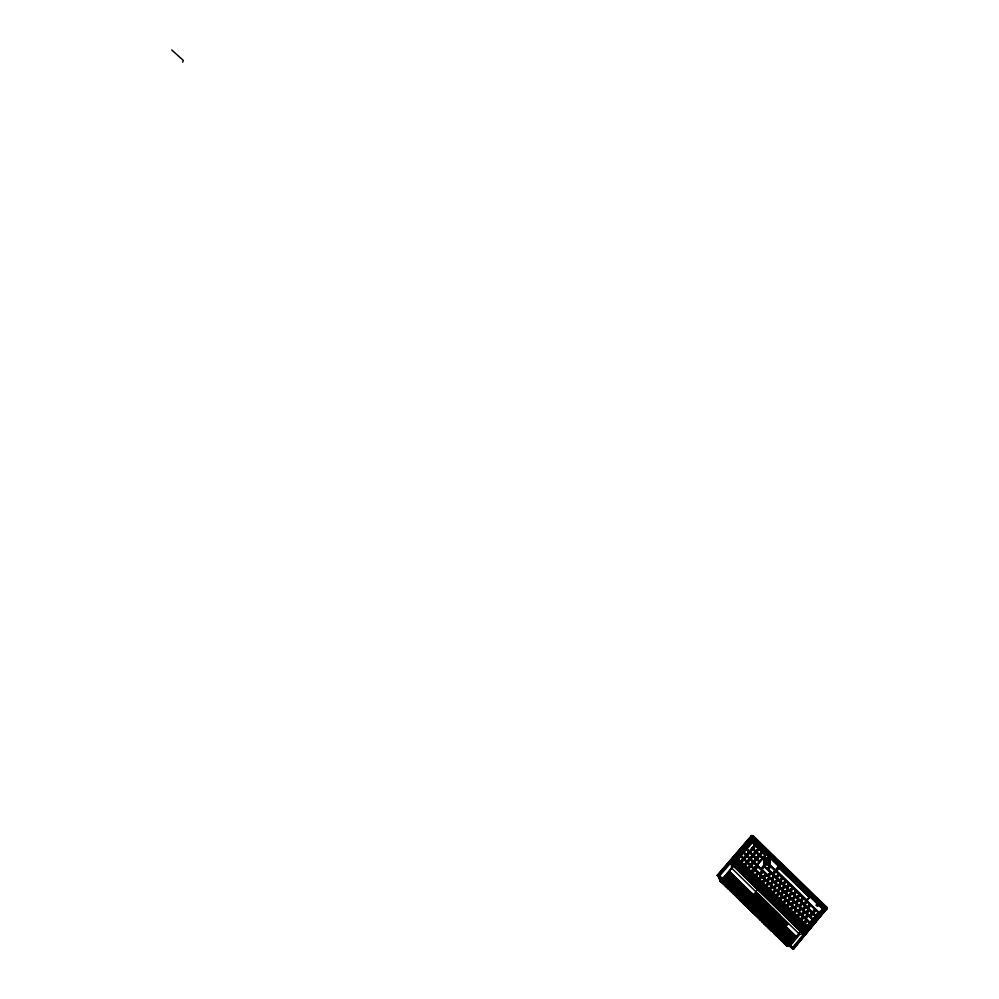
<?xml version="1.0" encoding="UTF-8"?>
<svg xmlns="http://www.w3.org/2000/svg" width="999" height="999" viewBox="0 0 999 999"><rect width="100%" height="100%" fill="white"/><g stroke="black" fill="none" stroke-linecap="round" stroke-linejoin="round"><path stroke-width="1.5" d="M786.051 924.475L786.45 922.901C782.554 926.423 789.023 924.624 786.5 922.901M722.002 881.68L722.639 881.143M827.184 908.278L793.531 949.038L792.494 948.788L791.982 948.326L824.749 908.628L752.147 838.223L748.938 843.119M819.467 913.673L823.351 908.978L824.749 908.628L823.551 909.04L803.134 933.69L799.712 934.402L731.568 868.056L731.33 863.798L752.06 839.697L751.985 838.198M782.766 921.128L783.378 921.215M777.459 915.446L777.297 915.096M778.184 916.12C778.608 916.745 778.358 916.682 779.32 916.72M784.415 922.427L783.753 921.615M751.785 835.626L826.835 908.828L826.997 907.392L752.971 835.601L718.681 875.786C713.473 873.75 726.922 878.895 721.553 879.432L717.257 875.261L751.423 835.589M781.118 919.779C781.443 921.577 786.525 921.915 783.965 922.689M792.419 934.402L791.732 933.865L792.045 934.977L785.813 942.744L783.815 942.556M791.308 933.316L790.634 932.791L790.933 933.903L784.702 941.67L781.98 941.358L782.392 940.583L782.941 941.133M760.314 898.064L758.828 897.539M790.933 933.903L790.746 931.58L783.591 940.583L780.881 940.271L781.28 939.51L781.842 940.047M781.443 940.858L781.73 940.196M790.409 943.93L782.642 936.363C794.367 920.079 787.387 937.199 780.469 938.373C780.981 937.324 780.731 937.674 779.907 938.848C781.355 941.483 779.52 935.364 777.397 935.464M758.428 896.84L758.066 896.203M779.67 936.538L778.671 938.061L779.232 938.698L781.693 937.661L788.523 929.42L790.184 931.043L784.552 937.974M778.795 936.812C777.759 938.386 777.085 936.325 778.571 935.451M785.763 927.921L785.089 927.397L785.763 927.921C785.664 928.945 777.422 939.547 777.422 935.738M777.597 916.295L778.571 917.194M783.004 925.224L783.179 926.348L782.879 925.236L783.978 925.124L785.763 926.722L778.92 934.952L778.358 934.415L785.289 926.185L778.034 935.164L776.023 935.089M779.17 930.881C790.659 914.922 778.808 936.612 774.924 934.015M781.892 924.15L782.067 925.261C784.877 924.837 780.506 922.052 782.442 923.488L782.292 925.236C782.304 925.961 773.925 936.3 774.1 932.504M772.889 931.58C773.888 934.852 780.519 924.712 781.343 923.613L780.669 923.076L781.343 923.613M771.49 931.143L770.928 930.569L773.014 930.331L780.219 921.34C781.093 920.554 776.348 931.967 771.49 931.056C775.049 929.32 778.246 925.686 780.781 921.877L781.33 922.414C780.881 924.362 772.215 934.415 772.726 930.881L772.165 930.294M779.545 920.816L773.101 928.67C775.286 929.694 769.08 931.093 770.679 929.42M770.391 930.069L770.241 928.733M769.68 928.196L769.28 928.995L769.13 927.659M768.581 927.122L768.181 927.921L767.619 927.334L768.031 926.585L774.712 933.041L776.698 932.791L783.541 924.574L776.373 933.541L774.25 933.84L774.375 932.442M746.216 855.032L749.038 851.735L746.216 855.032L742.919 851.835L745.754 848.538L749.038 851.735M775.124 916.508L768.393 924.687L766.645 924.899L767.195 925.486C762.961 928.383 774.1 921.577 775.798 917.032C775.636 915.821 771.128 924.762 768.606 925.973C765.921 925.611 766.645 927.497 767.756 926.036M774.3 912.537L773.551 911.363M774.7 917.144L774.025 916.62L774.7 917.144C775.686 918.693 764.834 928.446 766.645 924.949M764.859 924.687L764.297 924.112L767.282 923.613L774.225 915.409L766.945 924.362L764.984 924.312M749.662 858.391L752.484 855.082L749.662 858.391L746.378 855.194L749.2 851.885L752.484 855.082M773.438 916.607L773.676 914.872L766.733 923.064L763.748 923.576L764.173 922.814L764.997 923.338L764.31 924.15L765.321 922.539M762.1 921.952L764.185 921.652L770.679 913.91L771.465 912.711L769.605 911.125L770.279 911.65C769.792 913.548 761.138 923.576 761.688 920.116L760.913 919.592M753.121 861.75L755.943 858.441L753.121 861.75L749.824 858.541L752.647 855.244L755.943 858.441M769.567 912.836L770.117 913.373C770.117 914.06 761.725 924.375 761.962 920.666M769.18 911.762L768.506 911.238L769.18 911.762C769.043 912.711 760.788 923.276 760.863 919.592M749.175 851.573L754.919 844.842L749.175 851.573L745.891 848.388L747.115 848.663A6.356 2.235 40.3 0 0 749.287 850.773M756.58 865.097L759.39 861.787L756.58 865.097L753.283 861.9L756.093 858.591L759.39 861.787M768.793 912.337L768.618 910.039L762.025 917.881L762.299 918.755L759.477 918.943M757.816 916.345L757.679 917.656L758.553 917.594M752.622 854.919L755.431 851.623L752.622 854.919L749.325 851.722L752.147 848.438L755.431 851.623M783.341 921.215L782.704 920.953M757.354 916.645L756.73 916.233M755.556 851.485L758.366 848.188L755.556 851.485L752.272 848.288L755.082 845.004L758.366 848.188M756.255 915.571L755.706 915.034M756.068 858.278L758.89 854.969L756.068 858.278L752.784 855.082L755.594 851.785L758.89 854.969M755.494 915.496L757.504 915.209C757.929 912.212 766.27 908.591 764.198 905.731L756.98 914.634L755.069 914.634M756.63 911.001L762.624 904.107L762.387 905.831L755.881 913.561L753.958 913.561M759.003 854.832L761.812 851.535L759.003 854.832L755.719 851.635L758.528 848.338L761.812 851.535M753.833 913.923L753.308 913.223L755.082 911.175M759.527 861.625L762.337 858.316L759.527 861.625L756.231 858.428L759.04 855.132L762.337 858.316M762.424 904.132L762 903.583L754.769 912.487L752.734 912.811L752.21 912.149L753.983 910.101M754.982 909.39L760.776 902.522L761.438 903.046C764.585 904.295 747.789 916.133 752.659 910.189M762.462 858.178L765.259 854.882L762.462 858.178L759.165 854.982L761.975 851.685L765.259 854.882M753.87 908.316C766.32 891.37 757.754 910.901 750.524 910.613C750.711 909.952 751.36 909.577 751.76 910.439L751.086 911.238L758.516 902.072L759.078 902.609M767.619 875.636L770.429 872.302L767.619 875.636L760.901 869.118L764.01 865.434L760.826 868.893L757.404 865.509L751.335 872.626L796.94 917.02M749.013 907.754C744.717 911.263 759.927 900.948 757.579 899.287C764.372 901.772 747.14 912.462 750.112 908.828M771.078 878.995L773.888 875.673L771.078 878.995L767.781 875.786L770.591 872.464L773.888 875.673M747.702 905.356C746.228 906.193 746.89 908.241 747.914 906.68M749.462 904.008C762.287 886.637 752.259 907.766 746.253 906.043M754.27 896.066L747.04 904.944L745.017 905.294L745.441 904.557L747.939 904.744L754.819 896.602L754.27 896.066L748.351 902.934M757.916 895.716C757.904 895.229 759.764 899.025 757.092 896.665M774.55 882.367L777.347 879.033L774.05 875.823L771.24 879.157L774.55 882.367L777.347 879.033M752.622 895.641L751.96 895.116L752.622 895.641C751.797 896.677 745.104 906.617 744.243 903.633M784.215 871.865L778.633 866.445L775.574 870.316L770.379 865.284L767.444 868.743L763.76 865.446L767.157 868.83L770.379 865.321L767.307 868.993L772.314 873.85L775.124 870.529L770.117 865.683L770.903 866.782A21.229 1.861 45.2 0 1 774.787 870.554M742.844 897.552L748.651 890.721L751.523 893.381L751.348 895.092C750.636 895.828 743.83 905.594 743.144 902.559M778.009 885.726L780.818 882.392L777.509 879.182L774.712 882.517L778.009 885.726L780.818 882.392M750.848 892.856L743.718 901.71L741.945 901.622M723.463 879.02L721.74 879.108L723.463 879.02L729.407 871.977C736.987 876.048 709.889 892.332 730.694 873.014L730.069 872.489L722.752 881.318L720.741 881.305M743.943 898.625L749.949 891.757L750.424 892.307L743.518 900.436L740.808 900.611M741.72 902.122L741.795 899.45M775.773 877.209L778.583 873.888L775.274 870.691L772.477 874.013L775.773 877.209L778.583 873.888M720.928 879.869L717.195 875.249L717.607 875.823M748.376 892.444L749.325 892.419L748.763 891.882L742.07 900.099L740.072 900.474L741.108 898.925L740.072 900.511L740.621 901.048M781.48 889.098L784.277 885.763L780.981 882.554L778.171 885.888L781.48 889.098L784.277 885.763M737.999 896.977L737.874 898.363L738.91 896.79L738.348 897.589L740.209 897.214L747.19 889.085L739.859 897.939L737.874 898.363L738.736 898.276M779.245 880.581L782.042 877.247L778.745 874.05L775.936 877.372L779.245 880.581L782.042 877.247M778.958 916.77L778.308 915.746L776.997 915.858M784.952 892.469L787.749 889.135L784.44 885.913L781.643 889.26L784.952 892.469L787.749 889.135M744.455 893.293L743.905 892.756L747.002 889.11L746.565 888.548L739.31 897.402L738.723 896.89C754.907 874.737 739.834 900.199 736.65 895.978M739.272 897.439L737.324 897.776C735.838 896.053 739.322 896.053 736.7 895.978M735.551 894.917C735.788 898.438 744.979 888.111 744.917 886.95L732.267 874.637L732.816 875.161L726.872 881.992M782.704 883.94L785.501 880.606L782.205 877.409L779.407 880.731L782.704 883.94L785.501 880.606M788.423 895.853L791.22 892.507L787.911 889.285L785.114 892.631L788.423 895.853L791.22 892.507M737.2 889.972C737.599 888.648 744.48 881.518 741.982 885.963L742.532 886.5C742.519 887.087 734.09 897.352 734.452 893.843M742.707 884.802C742.781 885.976 733.603 896.24 733.353 892.769M786.176 887.312L788.973 883.978L785.664 880.768L782.866 884.103L786.176 887.312L788.973 883.978M724.1 882.342L723.488 883.141L730.669 890.084L731.368 889.272L730.182 890.771L730.731 891.395L732.454 890.346C730.119 893.231 733.166 891.008 732.929 893.543M791.895 899.225L794.692 895.878L791.383 892.656L788.586 896.003L791.895 899.225L794.692 895.878M730.731 891.358L732.692 890.946L739.023 883.328L738.86 882.229L739.41 882.766M789.647 890.683L792.432 887.337L789.135 884.127L786.338 887.462L789.647 890.683L792.432 887.337M729.769 889.972L729.095 889.697L730.132 888.223M795.379 902.596L798.164 899.25L794.854 896.028L792.057 899.375L795.379 902.596L798.164 899.25M736.55 880.107L736.825 881.193L737.836 879.969L731.131 887.749C733.278 889.048 726.573 889.922 729.22 888.461M793.119 894.055L795.903 890.708L792.594 887.499L789.809 890.833L793.119 894.055L795.903 890.708M726.885 887.599L728.795 887.224C731.917 889.797 734.64 876.96 737.212 879.445L730.294 887.549L727.434 888.136L726.922 887.487L728.795 885.439M798.85 905.981L801.648 902.621L798.326 899.4L795.541 902.759L798.85 905.981L801.648 902.621M726.223 885.813L725.798 886.575L726.273 885.801M732.08 876.323L733.915 876.235C737.037 877.584 720.067 889.11 725.324 883.391L725.249 886.038C730.169 886.6 731.805 875.574 735.014 877.309L734.827 878.995L735.451 877.859L736.113 878.371C736.176 879.52 726.997 889.784 726.773 886.35M796.59 897.427L799.375 894.08L796.066 890.858L793.281 894.205L796.59 897.427L799.375 894.08M725.249 886.038L725.674 885.276M729.332 879.332L729.882 879.869L729.332 879.332L724.15 884.977C722.639 883.278 726.073 883.228 723.726 883.054M800.062 900.798L802.846 897.452L799.537 894.23L796.752 897.577L800.062 900.798L802.846 897.452M802.334 909.365L805.119 905.993L801.81 902.771L799.013 906.13L802.334 909.365L805.119 905.993M732.267 874.637C722.24 887.062 723.114 880.606 722.502 883.366L723.051 883.903L724.425 882.292L728.82 886.575M722.14 882.404L721.59 881.88L723.401 881.455L730.506 873.051M803.546 904.17L806.33 900.823L803.009 897.601L800.224 900.948L803.546 904.17L806.33 900.823M805.818 912.736L808.603 909.377L805.281 906.155L802.497 909.515L805.818 912.736L808.603 909.377M809.302 916.12L812.087 912.761L808.765 909.527L805.981 912.899L809.302 916.12L812.087 912.761M807.017 907.554L809.802 904.195L806.48 900.973L803.708 904.332L807.017 907.554L809.802 904.195M812.786 919.517L815.559 916.133L812.237 912.911L809.465 916.283L812.786 919.517L815.559 916.133M743.256 858.503L746.078 855.194L743.256 858.503L739.959 855.306L741.258 855.594A6.643 2.098 40.8 0 0 743.431 857.704M812.212 912.599L814.997 909.227L809.964 904.345L807.18 907.704L812.212 912.599L814.997 909.227M746.703 861.862L749.525 858.553L746.703 861.862L743.406 858.653L746.241 855.344L749.525 858.553M815.696 915.971L818.468 912.611L815.159 909.39L812.374 912.749L815.696 915.971L818.468 912.611M750.162 865.221L752.984 861.9L750.162 865.221L746.865 862.012L749.687 858.703L752.984 861.9M753.621 868.581L756.443 865.259L753.621 868.581L750.324 865.371L753.146 862.062L756.443 865.259M759.452 874.05L762.262 870.728L759.452 874.05L754.445 869.18L755.768 869.492A21.216 6.693 40.5 0 0 759.652 873.276M762.961 877.459L765.771 874.137L762.961 877.459L759.652 874.25L762.474 870.928L765.771 874.137M766.433 880.831L769.242 877.497L766.433 880.831L764.223 878.695M769.892 884.202L772.702 880.868L769.892 884.202L766.583 880.993L769.405 877.659L772.702 880.868M793.581 949.025L789.934 944.704L788.548 944.754L792.956 949.05L789.06 945.703M773.363 887.574L776.173 884.24L773.363 887.574L770.054 884.352L772.864 881.018L776.173 884.24M752.259 836.525L750.973 836.076L752.484 836.475L826.46 908.203M776.835 890.946L779.632 887.599L776.835 890.946L773.526 887.724L776.335 884.39L779.632 887.599M780.306 894.317L783.104 890.971L780.306 894.317L776.997 891.108L779.794 887.761L783.104 890.971M783.778 897.701L786.575 894.342L783.778 897.701L780.469 894.48L783.266 891.133L786.575 894.342M787.249 901.073L790.059 897.726L786.737 894.505L783.94 897.851L787.249 901.073L790.059 897.726M790.733 904.457L793.531 901.098L790.209 897.876L787.412 901.235L790.733 904.457L793.531 901.098M786.937 924.425L786.438 923.7M722.939 881.63L722.352 881.18M794.217 907.841L797.002 904.482L793.693 901.248L790.896 904.607L794.217 907.841L797.002 904.482M797.689 911.225L800.486 907.854L797.165 904.632L794.367 907.991L797.689 911.225L800.486 907.854M798.963 912.449L801.173 914.609L803.97 911.238L800.649 908.016L797.851 911.375L799.237 911.737A6.768 2.085 40 0 0 801.423 913.873M804.657 917.994L807.454 914.622L804.133 911.388L801.335 914.759L804.657 917.994L807.454 914.622M777.834 915.584L777.422 916.008M809.864 923.051L812.649 919.679L807.604 914.772L804.819 918.156L809.864 923.051L812.649 919.679M740.783 897.239C734.577 903.158 747.926 894.692 747.489 891.333L749.4 891.22L749.15 892.944L742.582 900.661M182.605 62.213L183.329 60.44L171.728 49.95M776.048 914.485L775.773 914.322M721.54 881.955L724.25 881.642L731.168 873.563L731.53 875.786L724.949 883.466M740.671 861.138L740.296 861.987L743.131 858.678L739.834 855.481L737 858.79L738.498 859.028A6.706 2.098 40.8 0 0 740.671 861.138L742.919 858.516L742.357 857.966M773.388 911.513L773.338 912.287M794.08 936.013L794.63 936.562L794.08 936.013C795.079 941.907 782.866 944.205 785.863 945.179L788.036 944.917L794.492 937.112L794.704 935.351L793.943 934.827L788.186 941.77M744.13 864.51L743.756 865.346L746.59 862.037L743.293 858.828L740.459 862.149L741.957 862.387A6.706 2.098 40.8 0 0 744.13 864.51L746.378 861.875L745.816 861.338M747.602 867.869L747.215 868.718L750.037 865.396L746.74 862.187L743.918 865.509L745.416 865.758A6.718 2.098 40.7 0 0 747.602 867.869L749.837 865.246L749.275 864.697M751.061 871.24L750.674 872.077L753.496 868.755L750.199 865.546L747.377 868.868L748.888 869.118A6.718 2.098 40.7 0 0 751.061 871.24L753.296 868.606L750.199 865.546M762.125 921.815L762.662 922.527L764.735 922.202L772.015 913.248L771.228 914.447L770.679 913.91M779.158 917.494L779.282 916.72M780.993 919.192C782.067 917.619 778.995 920.067 781.892 919.23M756.855 871.865L757.417 872.414L754.782 875.886L757.604 872.552L754.307 869.342L756.305 871.328M774.587 912.986L776.061 914.859M758.653 878.421L758.253 879.245L761.063 875.923L757.766 872.714L754.944 876.036L756.468 876.298A6.743 2.098 40.6 0 0 758.653 878.421L760.888 875.786L760.326 875.236M762.125 881.792L761.713 882.616L764.535 879.282L761.226 876.073L758.403 879.407L759.939 879.669A6.743 2.098 40.5 0 0 762.125 881.792L764.347 879.157L761.226 876.073M765.596 885.176L765.184 885.988L767.994 882.654L764.697 879.445L761.875 882.779L763.411 883.054A6.756 2.098 40.5 0 0 765.596 885.176L767.994 882.654M737.462 897.464L738.698 896.215M769.068 888.548L768.656 889.372L771.465 886.026L768.156 882.804L765.346 886.15L766.882 886.425A6.756 2.098 40.5 0 0 769.068 888.548L771.465 886.026M772.539 891.932L772.127 892.744L774.937 889.397L771.628 886.175L768.818 889.522L770.354 889.809A6.768 2.098 40.4 0 0 772.539 891.932L774.937 889.397M776.023 895.316L775.599 896.128L778.408 892.769L775.099 889.547L772.289 892.894L773.838 893.193A6.781 2.098 40.4 0 0 776.023 895.316L778.408 892.769M779.507 898.7L779.07 899.5L781.88 896.14L778.571 892.931L775.761 896.278L777.309 896.578A6.781 2.098 40.3 0 0 779.507 898.7L781.88 896.14M786.475 905.469L786.026 906.268L788.835 902.909L785.514 899.674L782.716 903.034L784.277 903.346A6.793 2.085 40.2 0 0 786.475 905.469L788.835 902.909M808.478 898.501L806.58 900.786L809.752 897.302L778.458 866.907L775.411 870.529L776.648 870.678A7.93 3.821 -41.2 0 0 779.158 868.306L778.209 867.207L809.24 897.302L806.455 900.661L808.316 898.426M789.959 908.865L789.51 909.652L792.307 906.28L788.998 903.059L786.188 906.418L787.761 906.73A6.806 2.085 40.2 0 0 789.959 908.865L792.307 906.28M793.843 916.732L790.946 920.104L803.258 931.63L804.47 929.944L792.594 918.393L794.03 916.907L790.771 919.929L733.141 863.848M783.653 921.453L782.929 920.329L782.592 921.303M775.386 913.698L776.198 913.635M791.383 920.067L792.594 918.393M796.94 915.646L796.478 916.42L799.275 913.049L795.953 909.827L793.156 913.198L794.742 913.511A6.818 2.085 40.1 0 0 796.94 915.646L799.275 913.049L795.953 909.827M784.215 911.4L784.927 910.551M800.424 919.043L799.962 919.817L802.759 916.433L799.437 913.211L796.64 916.582L798.226 916.907A6.831 2.085 40.1 0 0 800.424 919.043L802.759 916.433M776.36 903.77L777.085 902.921M785.139 943.63C786.762 946.602 795.828 933.528 793.518 934.277L792.594 935.526L793.531 935.476M768.431 896.053L768.88 895.316L767.319 897.114L770.391 893.93M803.92 922.439L803.446 923.213L806.243 919.829L802.921 916.595L800.124 919.967L801.722 920.304A6.831 2.085 40 0 0 803.92 922.439L806.243 919.829M761.051 887.711L759.502 889.497M752.946 912.349L754.108 911.225M796.378 936.975L789.148 946.003L786.975 946.203L786.425 945.666L788.548 945.491L795.816 936.438L795.054 935.913L789.297 942.844M786.85 945.603L786.975 946.253M789.272 932.279L790.197 932.242L789.272 932.279L783.353 939.285L781.58 939.447M782.679 938.086L780.893 940.271L782.991 940.071L790.271 931.043L789.522 931.705C794.48 930.394 772.539 952.134 791.295 932.117L785.414 939.06M791.932 932.654C783.228 941.458 782.704 945.941 792.407 933.203L790.609 933.328L784.103 941.145L781.992 941.345L783.79 939.16M791.857 933.853L792.045 934.977M783.653 943.019C786.525 942.644 800.124 923.014 786.525 940.146M787.424 929.545L787.612 930.668L787.299 929.545L787.986 930.081M778.795 936.75L778.671 938.161L780.806 937.874L788.061 928.883L781.131 937.112L779.133 937.349L779.819 936.525M779.232 938.648L781.33 938.448L788.611 929.42M779.894 937.836L780.456 938.423C780.519 941.995 788.373 931.455 788.96 929.969M789.098 931.155L788.161 931.205M780.331 939.734L782.442 939.522L789.722 930.494L783.753 937.437M785.214 927.384L785.389 928.508M777.022 936.538L776.448 935.963L778.558 935.738L785.838 926.722L779.869 933.653M778.121 937.574L780.256 937.337L786.5 929.582L786.201 928.471L786.875 928.995M787.849 928.895L786.176 929.008L779.67 936.825L780.256 937.337M822.926 908.566L823.738 907.654L802.709 933.266L803.383 934.152L731.905 864.21M775.911 935.464L775.349 934.877L777.447 934.652L784.739 925.648L783.978 925.124M784.665 926.847L783.728 926.885M733.528 863.773L736.201 860.676L805.893 928.458L804.757 929.832L792.881 918.281M780.781 923.064L780.968 924.187M737.462 897.452L738.361 896.253M777.085 920.416L778.021 920.379L777.085 920.416L770.828 928.133L768.731 928.408L770.529 926.235M769.28 928.945L771.378 928.683L778.646 919.717L779.195 920.254L771.94 929.22L769.829 929.482L771.628 927.309L770.504 928.67C773.988 928.708 779.407 921.565 778.446 919.729L772.677 926.635M779.133 921.453L778.196 921.49M772.452 929.794L779.757 920.791M779.682 921.99L779.857 923.113M775.436 918.793L775.261 917.681L775.436 918.793L769.168 926.523L767.07 926.797M768.081 926.585L770.054 926.31L776.91 918.106L775.099 918.218M776.91 919.292L775.986 919.342C779.52 913.773 767.881 924.899 770.054 926.31M768.181 927.871L770.266 927.596L777.547 918.643C777.422 920.891 773.089 927.659 769.193 927.659M772.327 915.521L773.114 914.335L771.815 914.46L765.246 922.764L765.846 923.276L772.327 915.521L771.927 913.261L773.463 914.884M772.664 916.108L773.601 916.071L772.664 916.108L766.358 923.85L766.945 924.362M775.324 916.483L774.55 917.681L773.988 917.144M767.856 915.846C765.659 915.633 771.166 914.11 770.704 912.199M770.454 913.948L771.39 913.91L770.454 913.948L764.51 920.916L762.225 920.603M772.489 914.984L771.565 915.022M768.069 910.688L767.694 911.263L767.519 910.151M767.145 910.726L760.863 918.418C761.8 919.005 771.453 911.163 767.394 908.965L761.613 915.846M769.73 912.299L769.904 913.411M765.309 907.991L765.484 909.102L765.184 908.004L765.858 908.528M756.593 916.57L758.616 916.283C781.318 889.397 744.193 932.529 765.309 906.805L767.045 908.416L759.752 917.332L760.301 917.881L767.394 908.965L767.906 911.213M760.501 914.772L766.408 907.879L765.696 909.065L765.147 908.528M766.97 909.602L766.033 909.639M763.273 906.955L763.099 905.843L763.273 906.955L761.001 909.415M754.932 915.009L754.382 914.422L756.393 914.135L763.736 905.181L757.741 912.075M761.775 909.927C761.787 911.475 762.424 907.791 764.21 906.917L764.759 907.454L764.085 906.93C766.757 901.011 750.624 922.726 761.3 910.489L761.85 911.026L761.076 910.514L764.747 906.268L758.84 913.161L757.379 913.323M756.043 916.033C761.076 916.957 762.811 905.781 765.858 907.342M759.415 903.196L759.964 903.733L759.789 902.621C748.014 916.483 754.407 912.349 760.976 902.497C764.173 904.345 756.018 912.574 752.185 912.274M754.769 912.487L754.183 911.975L761.438 903.046M761.45 904.232L760.514 904.27M753.283 913.348L755.294 913.049L762 904.769L762.549 905.306L762 904.769M763.099 904.657C754.745 913.336 753.608 917.869 763.648 905.194L761.613 905.344M758.141 901.011L757.467 900.486L758.141 901.011C758.116 903.658 753.621 903.446 755.706 904.008M749.425 909.627L748.875 909.053L751.46 909.252L758.765 900.349L749.974 910.164L750.536 910.701M759.665 901.448L758.853 902.659L758.303 902.122L759.115 900.911L756.043 904.545M755.931 898.863L754.994 898.888L755.806 897.689M754.994 898.888L748.688 906.555C769.53 883.566 743.805 914.285 747.839 905.344M756.48 898.213L756.867 900.461C739.859 918.331 758.291 900.249 756.368 899.412M754.37 902.959L757.667 899.275L757.417 900.998L750.873 908.74M753.733 896.715L752.796 896.74L753.808 895.516L753.246 894.979L752.447 896.165L751.897 895.628L752.697 894.442L751.947 893.93L748.863 897.589M753.895 897.814L754.832 897.789L753.895 897.814L747.589 905.481L745.579 905.831L746.128 906.405M753.608 895.541L746.827 903.67L744.467 904.757L746.453 904.432L754.357 896.053L754.657 898.313L748.139 906.018L747.589 905.481M754.657 898.313L755.456 897.127L754.819 896.602M750.973 894.03L751.136 895.129M752.072 895.104L752.235 896.203M749.15 892.944L749.75 891.782M742.981 899.375L741.171 901.535L743.131 901.198L750.424 892.307M750.424 893.493L749.487 893.518M746.565 889.734L746.728 890.846L746.453 889.759L747.115 890.271M748.214 891.345L747.277 891.383L748.288 890.146L747.664 889.622L746.94 890.796L746.39 890.259M743.818 887.05L743.431 887.624L743.268 886.525M737.062 895.279C745.254 881.68 749.65 886.3 738.211 896.328L737.624 895.816L744.18 888.111L744.742 888.648M741.72 890.584L742.469 891.108L744.917 888.123L744.243 887.611L744.917 888.123M745.341 887.499L745.629 889.772M754.695 913.823L755.069 913.66M741.058 884.377L741.221 885.476L740.946 884.39L741.608 884.914M732.317 891.695L732.866 892.232L733.428 891.433L732.379 893.006C743.618 886.95 745.341 875.698 733.204 891.52L731.28 891.932L733.179 889.722L734.577 889.497C735.589 889.385 742.756 879.207 739.235 883.278L738.686 882.741M742.045 884.29L741.433 885.426L740.883 884.889M734.028 894.605C734.59 893.418 741.021 888.723 742.17 885.451L742.719 885.988L742.17 885.451M735.276 894.292L736.9 893.993L743.818 885.876L741.77 886.013M736.413 885.214C736.263 886.775 737.786 882.517 739.485 881.58L738.748 881.068L731.593 889.872C730.244 889.023 736.725 879.969 738.311 881.692L737.374 881.73M739.959 883.303L740.122 884.402M733.241 891.495L740.396 882.679M737.287 879.432L736.475 880.606L737.025 881.143L730.494 888.798L727.984 888.673L728.533 889.26M737.761 879.982L738.136 882.204M734.465 877.946L734.627 879.045L734.465 877.946L735.014 878.483M728.833 887.187L736.113 878.371M736.113 879.557L735.177 879.582M726.048 884.54L732.429 876.91L732.155 875.823L732.816 876.348M720.853 881.767L720.304 881.18L722.227 880.743L729.332 871.99M730.619 874.2L729.682 874.225M724.987 883.428L724.4 882.929L731.168 874.737L731.718 875.274L731.168 874.737M773.513 911.95L773.176 911.8M783.503 941.67L783.091 942.432L783.553 941.67M784.602 942.744L784.215 943.556L784.889 942.744M777.459 934.377L776.46 935.901L778.92 934.952M752.322 840.084L753.883 838.099M753.134 839.185L731.693 864.272L732.279 863.798L803.146 932.754L802.697 933.278L822.764 908.84M775.261 932.229L774.25 933.74L774.812 934.377M776.36 933.303L775.349 934.827L777.809 933.878L784.527 925.661M786.475 944.804L786.65 946.253M760.913 918.243L759.889 919.804L760.451 920.379M779.932 918.044L779.07 917.919L780.094 918.743M745.266 901.51L746.703 901.323C760.152 885.077 748.538 901.036 743.368 903.72L752.072 893.918M783.666 921.765L784.515 922.889M762.012 919.317L761.026 920.741L761.55 921.453M764.223 921.465L763.211 923.076L764.36 921.453M751.011 908.578L749.974 910.164L753.733 909.802M748.8 906.43L747.776 907.929L748.938 906.418M749.899 907.504L748.863 909.053L750.049 907.492M745.504 903.208L744.48 904.707L745.029 905.331M746.603 904.282L745.579 905.781L746.74 904.27M735.614 893.568C730.981 899.337 747.289 887.599 744.367 886.413M720.566 881.805L719.992 881.268L721.69 879.62L719.967 881.255M725.199 883.416C725.187 886.525 732.329 876.822 733.366 875.698M721.728 880.044L721.003 880.956L720.466 880.419M792.956 933.74C783.079 944.754 785.539 945.066 793.393 934.29M794.068 934.827C779.67 949.862 792.719 942.069 793.943 934.827M787.087 944.842L786.538 944.305L788.348 944.155L795.179 935.901M787.112 944.842C789.647 945.179 798.713 936.513 794.492 935.364M786.313 927.272C776.872 937.474 778.258 939.247 786.862 927.809C790.659 926.498 775.324 942.644 778.721 935.451M789.635 930.506L782.791 938.735L783.353 939.285M773.101 928.67L773.376 929.545M775.436 929.332C787.687 913.698 778.546 928.283 773.925 930.094M781.88 922.951C760.164 949.35 793.656 910.339 779.257 927.172L780.032 927.709L779.257 927.172M783.416 924.587L782.991 924.038L776.148 932.254L776.698 932.791M784.103 925.111L777.247 933.328L777.809 933.878M809.627 923.151L806.942 926.597L807.417 925.836A6.843 2.085 40 0 1 805.219 923.7L803.608 923.363L806.405 919.979L809.727 923.213L809.053 922.601M797.751 917.656L807.279 926.735L819.005 912.499L806.643 900.736L808.553 898.438M765.883 924.425L767.831 924.15L767.557 923.276M766.52 926.248L768.318 924.075L770.142 923.925M776.76 919.842L776.211 919.292L769.68 927.084L767.619 927.334L769.417 925.161L771.24 924.999M780.556 935.926L782.092 935.813L771.565 925.561C784.964 910.713 772.439 922.114 771.153 927.384M778.646 919.717L771.715 927.934L772.264 928.471M801.722 920.304L803.933 917.631L802.921 916.595M805.219 923.7L807.429 921.016L806.405 919.979M799.712 934.402L790.733 945.241L789.934 944.704M825.649 908.628L826.847 908.815L826.36 908.079L793.069 948.301L791.982 948.326L791.907 947.015L790.234 945.641L789.685 946.315M793.805 947.127L796.74 943.58M799.675 940.034L801.635 937.661M804.57 934.115L806.518 931.755M808.478 929.395L811.413 925.848M813.373 923.476L816.308 919.929M818.256 917.569L825.112 909.29M793.443 948.713L826.623 908.366M793.568 948.913L826.91 908.166M759.49 917.906L761.188 917.669L768.144 909.49M759.352 919.305L758.79 918.73L762.025 917.881M761.051 918.231L759.902 919.842L762.849 919.292L769.717 911.113M761.688 920.054C768.019 918.705 776.435 902.384 764.372 918.543L762.886 918.693L764.61 918.531M763.323 921.677L765.621 921.99L772.564 913.798M763.76 923.613C765.134 922.776 771.752 918.156 773.039 914.335L767.132 921.24M795.666 909.59L792.994 913.036L793.443 912.249A6.806 2.085 40.1 0 1 791.245 910.126L789.672 909.802L792.469 906.443L795.791 909.664L795.092 909.028M794.742 913.511L796.952 910.838M798.226 916.907L800.449 914.235L799.437 913.211M801.173 914.609L803.97 911.238M816.345 905.082L818.006 905.793L817.332 906.318L816.083 905.106M784.764 944.092L784.203 943.456L786.325 943.318L792.831 935.489L793.381 936.026M729.532 871.603L796.628 936.975L790.496 944.367L800.511 931.243M806.393 926.922L811.3 921.003M813.273 918.63L815.234 916.258A6.681 0.687 45.6 0 0 813.049 914.085L812.237 912.911M803.783 930.556L819.53 911.488M802.821 931.655L805.993 928.183L736.126 860.214L733.915 862.574M819.005 912.462L806.955 926.71L819.005 912.462L770.079 865.371M807.966 926.435L810.102 923.85M811.7 921.927L818.743 913.423M815.584 918.368L817.519 916.021M793.218 948.451L826.161 908.528M825.698 908.653L827.047 908.366M794.842 946.69L797.789 943.143L794.929 946.69M825.936 908.578L799.749 940.771L826.86 908.79L825.948 908.803M753.97 912.587C751.398 911.625 757.404 913.473 755.394 911.413M758.391 916.832L760.089 916.595L766.957 908.416M758.378 916.882C758.716 920.229 766.795 910.813 767.519 908.953M787.761 906.73L789.984 904.07L788.998 903.059M791.245 910.126L793.468 907.454L792.469 906.443M786.862 927.809L780.981 934.739L779.457 934.839M787.562 944.08L786.588 945.254L787.786 944.067M804.545 934.34L806.593 931.992M808.428 929.657L811.463 926.135M813.361 923.75L821.19 914.422M747.227 907.442L750.149 906.905L749.874 906.031M748.326 908.516C754.882 908.665 764.909 889.872 752.222 906.692L750.773 906.88M751.635 911.775L751.086 911.2L754.008 910.663L760.888 902.509M785.214 899.425L782.554 902.884L782.991 902.085A6.793 2.098 40.3 0 1 780.793 899.962L779.232 899.662L782.042 896.303L785.351 899.525L784.64 898.875M784.277 903.346L786.5 900.686L785.514 899.674M774.337 928.258L780.219 921.34M781.468 919.417L781.73 919.105M782.042 920.778L782.716 920.017L781.643 920.029M781.742 924.687C781.106 925.936 773.501 935.514 773.825 931.955L773.263 931.368M777.097 930.956L782.991 924.038M777.896 931.48L780.107 928.82L780.669 929.357L780.107 928.82M782.629 925.811L780.344 928.271L780.906 928.808M776.585 934.652L777.609 934.377M806.892 900.711L810.177 896.765M788.049 923.95L786.263 926.011L754.869 895.429L756.668 893.393L788.049 923.95L756.668 893.393M780.893 940.309L781.568 939.497M781.992 941.395L782.991 939.772M750.973 892.844C729.769 918.431 765.346 877.384 745.604 900.236M753.171 894.992L746.278 903.133L746.827 903.67M746.253 905.069L745.704 904.482L748.214 904.407M746.802 905.556L748.488 905.281L755.381 897.139M777.309 896.578L779.545 893.918L778.571 892.931M780.793 899.962L783.016 897.302L782.042 896.303M771.39 913.91L770.716 913.386L771.378 912.724L765.484 919.629L763.998 919.767M766.033 920.166L771.815 913.273M775.074 913.148L774.937 913.86M768.793 922.864L774.7 915.958L774.138 915.409M765.971 925.761L765.409 925.124L767.469 924.924L774.7 915.958M777.509 914.922L776.91 914.422L776.335 915.746M784.115 911.313L783.004 912.374M784.652 910.663L785.988 909.09M779.732 917.681L779.894 918.044M769.829 929.532L770.291 928.733M780.356 918.343L779.769 918.593M774.712 933.041L775.399 932.217M775.823 934.115L775.261 933.578L775.823 934.115L776.51 933.291M746.64 888.548L739.66 896.677L736.775 897.239L738.586 895.092L740.084 894.867L745.903 888.036M735.614 894.904L736.363 895.416C736.638 898.638 744.717 889.272 745.466 887.487M737.874 898.313L739.685 896.165L741.196 895.941L729.632 884.677L735.451 877.859L728.246 886.687M738.423 898.85L741.32 898.288L748.214 890.159M740.072 900.461L741.882 898.301L740.771 899.649M739.522 899.924L742.419 899.362L749.312 891.233M749.862 891.77L742.969 899.899L743.518 900.436M770.354 889.809L772.589 887.162L771.628 886.175M773.838 893.193L776.061 890.534L775.099 889.547M757.142 917.107L759.203 916.795L766.408 907.879M763.261 917.469L769.168 910.576L761.962 919.492L762.524 920.042M776.273 903.683L775.162 904.732M776.797 903.034L777.709 901.51M764.922 919.08L770.828 912.187M765.159 919.068L767.382 916.42L766.595 915.896L767.382 916.42M765.471 922.527L764.997 923.338M767.619 927.372L768.306 926.572M768.731 928.458L769.405 927.646M731.131 887.749L729.22 888.411L729.769 888.985C730.032 892.182 738.111 882.816 738.86 881.056M729.632 890.284L732.504 889.697L735.938 885.776L736.488 886.313L735.938 885.776M739.959 882.129C730.431 892.194 731.817 893.918 740.509 882.654M741.058 883.191C731.53 893.268 732.929 894.992 741.608 883.728M737.337 892.182C750.823 877.497 738.211 888.76 736.9 893.993M763.411 883.054L765.646 880.406L764.697 879.445M772.314 873.85L777.185 868.131M766.882 886.425L769.118 883.778L768.156 882.804M752.771 907.229L758.691 900.361M759.789 901.435L751.76 910.439M756.081 910.464L762 903.583M768.119 895.978L770.304 893.843L768.955 895.229M758.528 912.599L760.751 909.952L759.964 909.44L760.751 909.952M759.477 917.956C756.905 917.407 762.624 920.441 762.874 921.59M762.162 919.305L761.688 920.116M732.155 875.823L732.816 875.161L725.536 883.965L723.601 884.39L725.411 882.254M723.051 883.853L725.898 883.253L725.624 882.392M733.728 877.921L733.179 877.384C733.391 879.108 721.64 889.772 726.51 883.316L728.196 883.029M726.335 887.112L725.798 886.538L727.609 884.39L729.295 884.103M734.465 876.772C724.275 888.024 727.097 887.512 735.089 877.297M730.731 885.738L736.55 878.933L729.745 887.012L730.294 887.549M756.468 876.298L758.703 873.663L757.766 872.714M759.939 879.669L762.175 877.035M769.242 877.497L765.933 874.287L763.124 877.621L764.46 877.946A6.693 2.098 40.5 0 0 766.633 880.069M742.956 901.847L742.269 902.646L744.243 902.272L750.798 894.555M743.93 904.257L743.368 903.683L745.341 903.358L751.897 895.628M756.031 894.617L756.93 894.667L757.254 896.078L755.706 895.429L756.056 894.605M756.243 895.479L757.105 895.628L755.981 895.703M751.111 905.618L756.917 898.763M757.105 896.715L758.054 897.015M751.897 906.13L754.12 903.496L753.346 902.984L754.12 903.496M751.148 908.566L750.661 909.365M752.996 907.204L755.232 904.57L754.445 904.058L755.232 904.57M720.304 881.18L731.568 868.056M723.226 880.107L721.79 881.842C719.904 879.844 723.513 885.077 723.688 881.792M721.241 881.268L723.426 880.244L723.975 880.781M722.502 883.328L724.325 881.18M721.952 882.791L724.799 882.179L724.525 881.318M757.642 865.459L751.335 872.676L757.642 865.459L760.826 868.893M757.379 865.559L751.485 872.664L752.996 872.926L755.232 870.291M765.721 861.213L768.468 859.128L766.932 860.476L767.994 859.215L765.546 859.34M764.759 861.837L765.059 862.661L765.983 861.613L767.944 863.473M768.618 860.851C770.429 857.804 765.634 862.936 768.718 860.052L768.768 860.963M769.018 859.652L767.557 861.175L768.706 860.089M765.197 863.685L766.258 862.437M767.157 862.362L767.819 861.588M767.557 862.324L768.805 863.536L766.92 862.374L767.819 861.55L769.267 862.986L768.531 861.812L769.892 861.875L769.592 864.372M739.859 897.939L740.409 898.476L747.664 889.622L741.745 896.478L771.016 925.012L769.517 925.149M767.207 868.78L770.379 865.284M748.85 890.683L741.52 899.562L740.933 899.05M746.378 900.748L748.613 898.113L747.826 897.614L748.613 898.113M744.405 903.483L744.954 904.02L745.641 903.196M775.324 870.354L778.458 866.907L788.199 876.747M745.416 865.758L747.664 863.124L746.74 862.187M748.888 869.118L751.123 866.495M733.478 888.423L739.41 881.593L732.142 890.409L730.182 890.858L731.992 888.673M750.549 872.639L766.033 854.719L751.136 872.177L738.099 859.852M742.157 884.265L734.902 893.106L734.315 892.594M742.881 887.087L736.513 894.742L737.1 895.254M765.646 861.026L767.931 859.29L766.708 860.476M765.059 862.661L765.746 861.625M738.985 893.793L744.917 886.95M763.998 865.396L761.088 868.805M767.557 861.175L768.481 860.089M736.775 897.289L737.462 896.49M739.76 894.305L741.995 891.67L741.221 891.17L741.995 891.67M767.819 861.55L766.92 862.374M742.319 892.244L743.094 892.744L742.319 892.244L743.019 891.645M740.259 900.074L741.445 898.888M742.344 899.987L741.171 901.585M740.896 854.195L742.781 851.997L746.078 855.194M747.801 846.141L751.635 841.658L754.919 844.842M738.498 859.028L740.746 856.393L739.834 855.481M741.957 862.387L744.205 859.764L743.293 858.828M733.915 876.235L727.984 883.066L725.386 884.652M725.798 886.538L727.697 886.15L734.277 878.458M729.932 888.261L736.275 880.656M732.379 887.349L738.311 880.519M735.751 893.556C732.916 894.305 737.362 895.341 738.848 898.126M735.264 894.342L735.127 895.678M774.337 912.537L773.376 912.374M721.553 879.432L723.064 877.959M721.927 879.282L723.576 878.77M722.102 879.345L723.751 878.496M719.08 875.099L719.929 875.686L719.105 876.423L722.776 879.232L723.351 878.571L721.703 879.62L717.844 875.873L721.278 871.965M723.576 878.321L725.436 876.148M722.776 879.232L733.591 866.121M724.125 879.307L730.144 872.477L729.332 873.638L728.783 873.101M724.425 882.292L723.538 883.128M725.774 880.918L731.718 874.1L731.168 873.563M723.601 884.44L724.287 883.64M724.7 885.501L725.873 883.928M728.671 887.924L727.984 888.723L728.121 887.387M783.666 931.505L784.465 932.03L783.691 931.493M801.335 914.759L802.721 915.134L804.944 912.537L804.133 911.388M804.819 918.156L806.205 918.531L808.441 915.921L807.604 914.772M717.757 875.174L752.047 835.501M722.027 879.033L717.806 875.199L752.047 835.688M751.822 835.963L718.131 875.336L752.072 836.126M718.843 875.773L717.844 875.873L718.643 875.211M718.543 875.661L752.559 836.063M752.147 838.223L719.105 876.423L722.24 878.708M731.892 862.636L751.847 839.422M740.059 853.446L731.168 863.773L730.481 863.198L731.88 864.073M742.032 851.148L745.978 846.553M746.128 848.338L737.125 858.815L752.284 841.383L748.126 846.016M732.916 863.723L736.126 860.214M721.041 881.343L722.24 880.156M790.896 904.607L792.269 904.969L794.492 902.384L793.693 901.248M794.367 907.991L795.753 908.353L797.976 905.768L797.165 904.632M799.237 911.737L801.46 909.152L800.649 908.016M751.223 835.763L751.748 836.275M718.006 875.261L744.267 844.542M746.365 842.169L748.426 839.809M751.285 836.55L752.484 836.475M731.268 859.989L718.518 875.186M752.284 835.851L718.468 875.811L719.292 875.062M719.792 876.947C717.557 879.083 720.329 876.423 721.665 880.107M783.94 897.851L785.301 898.201L787.537 895.616L786.737 894.505M787.412 901.235L788.785 901.585L791.008 899L790.209 897.876M779.869 918.306L780.943 918.293M776.997 891.108L778.346 891.445L780.581 888.86L779.794 887.761M780.469 894.48L781.817 894.817L784.053 892.244L783.266 891.133M781.505 919.405L780.269 919.055M766.583 880.993L767.931 881.318L770.167 878.745L769.405 877.659M770.054 884.352L771.403 884.689L773.638 882.117L772.864 881.018M773.526 887.724L774.874 888.061L777.11 885.489L776.335 884.39M759.652 874.25L760.988 874.575L763.224 872.002L762.474 870.928M764.46 877.946L766.695 875.374L765.933 874.287M750.324 865.371L751.635 865.683L753.883 863.124L753.146 862.062M737.299 886.313L738.061 886.812L737.312 886.3M738.398 887.387L739.173 887.886L738.411 887.374M755.768 869.492L758.004 866.932L757.254 865.858L762.262 870.728M770.529 928.67L771.715 927.297M743.406 858.653L744.717 858.953L746.965 856.393L746.241 855.344M746.865 862.012L748.176 862.312L750.424 859.764L749.687 858.703M741.258 855.594L743.506 853.046L742.781 851.997M785.127 937.274L786.85 935.326M785.314 937.449L786.862 935.688M792.095 935.701L790.097 937.986L787.874 935.826M792.407 937.974L794.442 935.663M747.115 848.663L752.384 842.719L751.635 841.658M809.465 916.283L810.751 916.657L813.049 914.085M778.046 915.733L778.034 916.52M795.541 902.759L796.815 903.108L799.113 900.549L798.326 899.4M799.013 906.13L800.299 906.493L802.584 903.933L801.81 902.771M802.497 909.515L803.783 909.877L806.068 907.317L805.281 906.155M805.981 912.899L807.267 913.261L809.565 910.701L808.765 909.527M759.178 897.539L759.864 897.964M785.114 892.631L786.388 892.981L788.673 890.421L787.911 889.285M788.586 896.003L789.859 896.353L792.157 893.793L791.383 892.656M792.057 899.375L793.343 899.737L795.629 897.177L794.854 896.028M771.24 879.157L772.489 879.482L774.787 876.935L774.05 875.823M774.712 882.517L775.961 882.854L778.258 880.306L777.509 879.182M778.171 885.888L779.432 886.225L781.73 883.678L780.981 882.554M781.643 889.26L782.904 889.597L785.202 887.05L784.44 885.913M718.731 878.246L719.667 879.157L720.267 878.508M760.901 869.118L762.15 869.43L764.447 866.895L763.723 865.796L770.429 872.302M767.781 875.786L769.03 876.123L771.315 873.576L770.591 872.464M746.378 855.194L747.602 855.494L749.899 852.959L749.2 851.885M749.824 858.541L751.061 858.853L753.358 856.318L752.647 855.244M753.283 861.9L754.507 862.212L756.805 859.677L756.093 858.591M742.919 851.835L744.143 852.147L746.44 849.612L745.754 848.538M803.708 904.332L805.007 904.669L807.329 902.134L806.48 900.973M807.18 907.704L808.478 908.054L810.813 905.519L809.964 904.345M812.374 912.749L813.686 913.098L816.008 910.564L815.159 909.39M782.866 884.103L784.14 884.415L786.475 881.892L785.664 880.768M786.338 887.462L787.612 887.786L789.947 885.264L789.135 884.127M789.809 890.833L791.083 891.158L793.418 888.635L792.594 887.499M793.281 894.205L794.567 894.53L796.89 892.007L796.066 890.858M796.752 897.577L798.039 897.914L800.374 895.391L799.537 894.23M800.224 900.948L801.523 901.285L803.845 898.763L803.009 897.601M767.307 868.993L768.568 869.292L770.903 866.782M772.477 874.013L773.738 874.312L776.073 871.802L775.274 870.691M775.936 877.372L777.21 877.684L779.532 875.161L778.745 874.05M779.407 880.731L780.669 881.043L783.004 878.533L782.205 877.409M752.272 848.288L753.508 848.563L755.831 846.066L755.082 845.004M749.325 851.722L750.574 852.01L752.896 849.512L752.147 848.438M755.719 851.635L756.955 851.922L759.29 849.412L758.528 848.338M752.784 855.082L754.02 855.369L756.355 852.859L755.594 851.785M759.165 854.982L760.414 855.269L762.736 852.759L761.975 851.685M756.231 858.428L757.479 858.715L759.802 856.218L759.04 855.132M758.603 898.238L759.477 898.576M758.166 897.202L757.429 897.114M784.402 922.477L783.491 922.027L784.889 922.189M759.74 898.95L759.015 898.675M786.35 924.35L785.139 924.225M826.061 907.467L826.997 907.404M783.253 921.378L783.641 920.953M759.602 899.237L761.063 898.7L761.226 900.773L761.126 899.237L759.602 899.237L761.063 898.7M753.021 835.626L758.029 841.146M765.983 858.328L766.058 859.415M765.846 858.503L763.486 858.328L763.773 860.938M769.28 858.278L769.792 860.938L769.58 858.216L766.795 858.266L766.882 859.352L768.468 859.128M765.896 859.252L766.121 860.938L764.397 859.827M769.143 858.441L769.33 860.838M728.096 885.401L726.485 885.726L729.083 884.14L723.351 878.571L722.177 878.995M764.872 860.151L765.659 861.263M764.485 860.926L764.247 860.851M763.623 861.113L764.947 861.026L764.872 859.727M764.947 861.026L764.647 860.164L765.958 861.2M763.686 861.9L764.71 861.887M763.848 862.062L764.035 864.472M765.696 861.675L765.122 863.061L764.997 861.825M769.555 861.8L769.754 864.522M736.275 858.928L807.304 927.734M766.745 864.497L763.898 864.635L766.745 864.535L766.67 863.411L766.508 864.535M767.282 863.648L768.231 863.411L765.846 863.423L766.533 862.374M767.344 864.41L770.079 864.272M733.603 890.771L731.768 891.158M731.83 892.419L734.702 891.845M732.142 863.748L803.059 932.666M766.046 858.278L766.133 859.365M729.233 871.802L796.465 937.162M769.63 858.341L767.032 858.216L766.882 859.352L767.369 858.378L766.733 858.316L766.807 859.402M766.77 860.426L767.794 861.138L767.007 860.414M763.686 861.051L763.723 858.278L766.283 858.278M763.736 861.85L764.185 864.585L763.973 861.812M732.155 874.649L731.33 875.836L730.781 875.299M769.617 861.75L769.817 864.472M768.668 862.636L768.843 861.725L768.893 862.636M717.931 875.898L718.681 875.761M732.891 875.149L729.62 878.795L730.369 879.307L729.819 878.783M727.397 876.672L727.946 877.209M733.803 876.26L732.979 877.447L733.528 877.971M727.06 883.853L728.533 883.603M738.311 881.692L737.649 881.18M734.802 889.472L731.955 891.083L731.405 890.546M734.277 890.796L735.676 890.571M743.818 885.876L743.631 887.574M744.792 886.962L743.98 888.161L744.53 888.698M738.586 895.092L740.309 894.842M741.695 890.609L742.469 891.108M739.685 896.165L741.408 895.916M743.356 892.219L742.794 891.682M748.763 891.882L749.325 892.419M745.229 893.793L745.554 894.367M762.062 886.288L761.126 887.611M762.15 886.375L759.402 889.41M758.241 918.181L760.264 917.906M746.365 902.584L747.801 902.397M748.538 897.015L749.088 897.552M749.637 898.089L749.962 898.663M754.282 897.252L754.832 897.789M750.736 899.162L751.061 899.737M752.946 901.31L753.271 901.885M750.686 906.88L752.447 906.667M754.045 902.397L754.607 902.934M751.872 907.954L753.321 907.766M760.214 901.985L760.177 903.683M759.789 902.621L760.339 903.158M751.785 907.954L753.546 907.741M757.454 896.053L758.029 896.965M758.928 896.69L757.092 896.465L757.704 896.665M758.865 896.615L759.952 897.601M756.255 904.545L756.58 905.106M736.363 895.416L736.226 896.752M759.153 897.577L760.239 897.926M757.354 905.618L757.679 906.18M763.099 905.843L763.661 906.38M759.565 907.766L759.889 908.328M773.838 931.905L775.586 931.705M738.81 898.451L740.459 900.049M760.676 908.853L761.226 909.39M809.764 897.264L796.016 884.34M778.034 936.275L780.019 936.038M769.605 911.125L769.018 912.299L768.468 911.762M763.985 912.075L764.31 912.636M763.286 912.661L763.835 913.211M766.196 914.235L766.52 914.797M782.679 940.534L784.465 940.359M816.757 904.582L818.006 905.793M768.406 916.383L768.731 916.945M773.601 916.071L772.926 915.534M774.575 915.958L774.325 917.719M775.798 917.032L769.904 923.938L768.406 924.075M776.348 917.569L775.137 917.694L775.811 918.218M774.15 912L773.463 911.4L774.1 912.212M770.629 918.543L770.941 919.105M773.676 911.837L774.425 911.95M773.164 912.025L774.512 912.262M826.086 908.116L793.069 948.301L792.207 948.326M771.727 919.617L772.052 920.179M777.884 919.192L777.871 920.916M774.949 913.273L773.663 912.649M775.574 913.461L776.523 913.973M777.472 919.842L778.021 920.379M752.097 910.988L752.859 911.513L746.603 905.431M775.836 913.785L776.573 914.11M775.224 914.048L775.736 914.634M780.107 921.353L780.082 923.076M776.173 915.621L778.333 915.783M775.049 922.851L775.361 923.413M781.755 922.964L781.193 924.15L780.631 923.613M775.037 930.531L776.548 930.419M780.119 917.494L778.795 917.469L779.382 918.056M776.136 931.605L777.659 931.493M780.793 918.143L779.582 918.343M778.371 926.098L778.683 926.647M782.567 919.879L781.268 919.567M786.188 927.272L785.614 928.471L785.064 927.934M783.566 920.816L782.966 920.316M786.737 927.821L786.5 929.582M759.814 918.518L760.364 919.055M783.041 921.715L784.677 921.902M779.357 934.852L781.218 934.727M782.804 930.406L783.116 930.968M780.469 935.926L782.329 935.801M785.389 923.975L784.602 923.226M786.225 923.338L785.177 922.489L784.565 923.226M785.976 923.226L786.812 923.238M785.826 923.413L787 923.638M785.489 923.8L785.838 924.475M761.937 921.003L763.598 922.614M785.589 924.949L785.177 924.674M786.663 924.862L785.863 925.037M785.014 932.567L785.326 933.128M792.831 933.753L792.269 934.952L791.72 934.415M787.549 935.289L787 934.752M786.088 941.308L787.637 941.22M788.348 935.813L788.661 936.363M795.054 935.913L794.267 937.149L793.706 936.6M787.2 942.394L788.748 942.307M806.842 928.071L736.038 859.215M789.46 936.9L789.772 937.449M788.735 937.474C792.544 940.721 781.905 931.155 788.76 937.187M772.726 930.881L772.602 932.229M773.825 931.955L773.701 933.303M790.484 945.241L792.644 948.063M769.093 860.763L769.804 860.751M768.78 860.926L769.792 860.938M765.671 863.598L766.708 863.573M768.805 863.536L767.769 863.561L767.819 864.31M764.51 864.372L766.77 864.335M719.842 878.208L718.631 878.084L719.667 879.157M822.602 908.965L752.06 840.384L822.577 908.79M722.489 881.93L723.176 882.517M753.433 895.042L757.629 889.51M796.403 936.9L798.975 933.79M720.679 879.944L721.915 880.231M803.383 934.14L730.494 863.198M802.946 933.628L803.583 934.202M752.896 849.512L755.069 851.61M756.355 852.859L758.528 854.969M759.802 856.218L761.975 858.316M776.073 871.802L778.246 873.913M779.532 875.161L781.717 877.284M783.004 878.533L785.189 880.643M786.475 881.892L788.661 884.015M789.947 885.264L792.132 887.387M793.418 888.635L795.604 890.758M796.89 892.007L799.075 894.13M800.374 895.391L802.559 897.514M803.845 898.763L806.043 900.886M807.329 902.134L809.515 904.27M816.008 910.564L818.206 912.699M743.506 853.046L745.679 855.156M746.965 856.393L749.138 858.516M750.424 859.764L752.597 861.875M753.883 863.124L756.056 865.234M763.224 872.002L765.409 874.125M766.695 875.374L768.88 877.497M770.167 878.745L772.352 880.868M773.638 882.117L775.823 884.24M777.11 885.489L779.295 887.611M780.581 888.86L782.766 890.983M784.053 892.244L786.238 894.367M787.537 895.616L789.722 897.739M791.008 899L793.206 901.123M794.492 902.384L796.69 904.507M797.976 905.768L800.174 907.891M801.46 909.152L803.658 911.275M804.944 912.537L807.142 914.672M752.384 842.719L754.557 844.829M755.831 846.066L758.004 848.176M759.29 849.412L761.463 851.523M762.736 852.759L764.909 854.869M760.276 843.318L774.824 857.429M778.184 860.676L783.778 866.108M788.261 870.441L809.527 891.071M816.245 897.577L822.951 904.095M767.22 851.023L769.43 853.183M763.985 851.198L766.196 853.333M819.168 904.707L822.477 907.929M752.06 839.697L823.551 909.04M753.096 841.682L755.269 843.793M759.889 848.151L766.608 854.657M785.614 873.089L787.849 875.261M752.122 841.358L766.033 854.719M776.648 870.678L806.842 899.974M741.807 857.429L740.746 856.393M745.266 860.788L744.205 859.764M748.726 864.16L747.664 863.124M759.764 874.699L758.703 873.663M766.708 881.443L765.646 880.406M770.179 884.814L769.118 883.778M773.651 888.186L772.589 887.162M777.135 891.57L776.061 890.534M780.606 894.954L779.545 893.918M784.09 898.338L783.016 897.302M787.574 901.722L786.5 900.686M791.046 905.106L789.984 904.07M794.542 908.491L793.468 907.454M801.51 915.271L800.449 914.235M805.007 918.668L803.933 917.631M808.491 922.052L807.429 921.016M737.349 858.765L751.136 872.177M807.279 926.735L750.911 872.214M736.413 858.79L739.597 862.149M746.216 868.593L758.366 880.406M778.246 899.737L784.802 906.118M788.186 909.402L794.817 915.846M745.866 869.018L748.076 871.165M753.508 876.623L759.04 881.992M789.959 912.075L794.38 916.37M793.693 916.92L735.801 860.751L793.531 917.107M793.943 916.982L805.743 928.645M793.793 917.169L805.594 928.833M735.813 861.113L793.393 917.269M793.643 917.357L805.456 928.995M735.726 861.225L793.306 917.382M793.543 917.469L805.356 929.107M735.576 861.388L793.144 917.569M793.406 917.631L805.206 929.295M735.426 861.563L792.994 917.756M793.256 917.819L805.044 929.482M792.831 917.944L735.264 861.75L792.694 918.106L734.777 862.149M793.094 918.006L804.894 929.669M793.006 918.118L804.757 929.832M734.864 862.062L792.494 918.118L791.982 918.968L734.315 862.861M792.157 919.142L804.033 930.693M733.141 863.685L803.059 931.717M746.278 876.635L758.491 888.511M783.978 913.323L796.153 925.261M747.09 877.784L758.166 888.561M784.739 914.422L794.717 924.125M758.241 894.13L769.242 904.857M772.552 908.066L780.256 915.571M763.261 905.032L765.459 907.167M774.262 915.746L779.757 921.103M770.192 918.581L772.427 920.766M741.37 895.141L743.693 897.277M792.744 947.002L793.381 947.626M717.894 875.161L719.205 876.036M719.305 876.385L721.128 878.146M729.482 886.138L728.92 885.601L729.195 886.475M736.088 892.582L735.539 892.045L735.801 892.919M741.595 897.964L741.046 897.427L741.32 898.288M742.694 899.038L742.145 898.501L742.419 899.362M746.003 902.259L745.454 901.722L745.729 902.596M752.634 908.715L752.085 908.178L752.347 909.053M760.364 916.258L759.814 915.721L760.089 916.595M764.797 920.579L764.235 920.042L764.51 920.916M765.896 921.652L765.346 921.115L765.621 921.99M789.947 945.254L791.782 947.04M789.709 945.304L792.869 948.388M737.599 895.141L739.797 897.277M741.995 899.425L743.094 900.499M751.897 909.078L758.516 915.534M766.233 923.051L771.752 928.433M780.594 937.062L783.915 940.296M747.002 905.281L751.211 909.39M760.052 918.193L761.987 920.079M724.824 884.127L726.972 886.088M746.478 905.219L750.823 909.465M769.242 927.309L771.066 929.082M742.207 901.335L742.819 903.183M764.223 922.814L767.482 926.048M784.927 943.643L785.701 944.167M786.026 944.717L786.8 945.254M739.11 899.063L739.597 899.712M762.237 921.615L762.724 922.264M785.439 944.242L785.926 944.892M721.44 882.142L721.952 882.829M739.01 899.262L739.522 899.974M788.361 944.617L792.244 948.426M731.743 864.222L730.644 863.223M768.531 859.752L768.468 861.026M767.02 858.266L767.107 859.352M763.723 858.316L763.923 861.051M802.497 908.628A6.631 2.16 39.8 0 1 800.299 906.493M802.584 903.933A6.656 0.699 45.5 0 1 804.782 906.056M781.618 888.348A6.593 2.173 40.1 0 1 779.432 886.225M781.73 883.678A6.606 0.699 45.4 0 1 783.915 885.801M785.089 891.72A6.593 2.173 40 0 1 782.904 889.597M785.202 887.05A6.618 0.699 45.5 0 1 787.387 889.172M795.529 901.86A6.618 2.16 39.9 0 1 793.343 899.737M795.629 897.177A6.631 0.699 45.5 0 1 797.814 899.3M805.981 912.012A6.643 2.16 39.7 0 1 803.783 909.877M806.068 907.317A6.656 0.699 45.6 0 1 808.266 909.44M778.146 884.977A6.581 2.173 40.1 0 1 775.961 882.854M778.258 880.306A6.606 0.699 45.4 0 1 780.444 882.429M767.744 874.862A43.581 14.673 40.1 0 1 762.15 869.43M764.447 866.895A43.781 4.72 45.4 0 1 770.029 872.327M808.441 915.921A20.867 1.898 45.4 0 1 812.349 919.729M810.127 922.327A21.541 6.668 39.8 0 1 806.205 918.531M812.949 918.78A6.656 2.16 39.6 0 1 810.751 916.657M770.104 883.441A6.706 2.098 40.4 0 1 767.931 881.318M773.576 886.812A6.706 2.085 40.4 0 1 771.403 884.689M799.013 905.244A6.618 2.16 39.8 0 1 796.815 903.108M799.113 900.549A6.643 0.699 45.5 0 1 801.298 902.684M812.387 911.837A20.567 7.093 39.3 0 1 808.478 908.054M810.813 905.519A21.503 1.848 45.3 0 1 814.722 909.315M796.752 896.652A6.456 2.223 39.6 0 1 794.567 894.53M779.382 879.794A6.419 2.235 39.9 0 1 777.21 877.684M782.854 883.166A6.431 2.235 39.8 0 1 780.669 881.043M786.325 886.538A6.431 2.223 39.8 0 1 784.14 884.415M775.923 876.435A6.406 2.235 39.9 0 1 773.738 874.312M803.708 903.408A6.469 2.223 39.5 0 1 801.523 901.285M809.465 915.396A6.643 2.16 39.7 0 1 807.267 913.261M809.565 910.701A6.668 0.699 45.6 0 1 811.75 912.824M771.203 878.233A6.568 2.173 40.2 0 1 769.03 876.123M771.315 873.576A6.581 0.699 45.4 0 1 773.501 875.686M797.939 910.489A6.756 2.085 40.1 0 1 795.753 908.353M790.971 903.708A6.743 2.085 40.2 0 1 788.785 901.585M772.452 873.064A20.317 7.118 39.9 0 1 768.568 869.292M758.004 866.932A20.529 1.911 45.2 0 1 761.887 870.703M787.487 900.324A6.731 2.085 40.2 0 1 785.301 898.201M755.182 875.049A6.731 2.098 40.6 0 1 752.996 872.926M780.531 893.568A6.718 2.085 40.3 0 1 778.346 891.445M789.797 889.909A6.444 2.223 39.7 0 1 787.612 887.786M763.174 876.697A6.681 2.098 40.5 0 1 760.988 874.575M807.192 906.792A6.469 2.223 39.5 0 1 805.007 904.669M792.045 898.476A6.606 2.16 39.9 0 1 789.859 896.353M792.157 893.793A6.631 0.699 45.5 0 1 794.342 895.916M804.919 917.269A6.768 2.085 40 0 1 802.721 915.134M794.455 907.104A6.756 2.085 40.1 0 1 792.269 904.969M784.015 896.952A6.731 2.085 40.3 0 1 781.817 894.817M793.268 893.281A6.444 2.223 39.7 0 1 791.083 891.158M815.883 915.221A6.494 2.223 39.4 0 1 813.686 913.098M800.224 900.037A6.456 2.223 39.6 0 1 798.039 897.914M777.06 890.184A6.718 2.085 40.3 0 1 774.874 888.061M788.573 895.104A6.606 2.16 40 0 1 786.388 892.981M788.673 890.421A6.618 0.699 45.5 0 1 790.858 892.544M774.675 881.605A6.581 2.173 40.2 0 1 772.489 879.482M774.787 876.935A6.593 0.699 45.4 0 1 776.972 879.058M756.193 857.479A6.369 2.235 40.2 0 1 754.02 855.369M759.128 854.02A6.369 2.248 40.2 0 1 756.955 851.922M753.234 860.963A6.531 2.173 40.5 0 1 751.061 858.853M753.358 856.318A6.543 0.699 45.3 0 1 755.531 858.428M753.82 867.794A6.668 2.098 40.7 0 1 751.635 865.683M746.89 861.076A6.656 2.098 40.8 0 1 744.717 858.953M756.693 864.322A6.543 2.173 40.4 0 1 754.507 862.212M756.805 859.677A6.556 0.699 45.3 0 1 758.99 861.787M755.681 850.673A6.356 2.248 40.2 0 1 753.508 848.563M749.774 857.604A6.531 2.173 40.5 0 1 747.602 855.494M749.899 852.959A6.543 0.699 45.3 0 1 752.072 855.069M759.652 860.826A6.381 2.235 40.2 0 1 757.479 858.715M762.587 857.379A6.369 2.248 40.1 0 1 760.414 855.269M752.734 854.12A6.369 2.235 40.3 0 1 750.561 852.01M746.315 854.257A6.518 2.173 40.6 0 1 744.143 852.147M746.44 849.612A6.531 0.699 45.3 0 1 748.613 851.722M750.349 864.435A6.656 2.098 40.7 0 1 748.176 862.312M770.928 930.506L771.615 929.794L770.966 930.431M733.478 893.98L734.652 892.482L733.516 893.905M765.434 925.049L766.57 923.6L765.484 924.949M736.713 894.642L736.101 895.441L736.713 894.642M770.304 907.579L769.517 908.878L770.304 907.579M770.641 907.904L769.854 909.215L770.641 907.904M770.978 908.241L770.192 909.54L770.978 908.241M771.328 908.578L770.541 909.877L771.328 908.578M771.665 908.903L770.878 910.214L771.665 908.903M772.002 909.24L771.216 910.539L772.002 909.24M772.352 909.577L771.565 910.876L772.352 909.577M772.689 909.902L771.902 911.2L772.689 909.902M773.026 910.239L772.239 911.538L773.026 910.239M773.376 910.564L772.589 911.875L773.376 910.564M763.648 901.098L762.512 902.06L763.648 901.098M763.81 901.26L763.024 902.559L763.81 901.26M764.16 901.597L763.373 902.896L764.16 901.597M764.497 901.922L763.711 903.233L764.497 901.922M764.834 902.259L764.048 903.558L764.834 902.259M765.184 902.596L764.385 903.895L765.184 902.596M765.521 902.921L764.735 904.22L765.521 902.921M765.858 903.258L765.072 904.557L765.858 903.258M766.208 903.583L765.409 904.894L766.208 903.583M766.545 903.92L765.758 905.219L766.545 903.92M766.882 904.257L766.096 905.556L766.882 904.257M767.232 904.582L766.433 905.881L767.232 904.582M767.569 904.919L766.782 906.218L767.569 904.919M767.906 905.256L767.12 906.555L767.906 905.256M768.256 905.581L767.457 906.88L768.256 905.581M768.593 905.918L767.806 907.217L768.593 905.918M768.93 906.243L768.144 907.554L768.93 906.243M769.28 906.58L768.493 907.879L769.28 906.58M769.617 906.917L768.83 908.216L769.617 906.917M769.954 907.242L769.168 908.541L769.954 907.242M762.449 899.937L761.663 901.235L762.449 899.937M762.786 900.261L762 901.56L762.786 900.261M763.136 900.599L762.349 901.897L763.136 900.599M785.901 933.653L786.688 934.19L785.888 933.665M790.334 937.974L791.121 938.511L790.321 937.986M791.445 939.048L792.232 939.597L791.433 939.072M775.936 923.938L776.71 924.475L775.923 923.95M781.468 929.332L782.254 929.869L781.455 929.345M769.292 917.469L770.067 918.006L769.28 917.482M772.614 920.703L773.388 921.24L772.602 920.716M773.726 921.777L774.5 922.314L773.701 921.79M762.674 911.001L763.436 911.538L762.649 911.026M751.635 900.249L752.397 900.773L751.61 900.274M758.253 906.705L759.015 907.229L758.241 906.717M746.116 894.879L746.877 895.404L746.103 894.904M747.227 895.953L747.976 896.478L747.202 895.978M735.114 884.152L735.863 884.677L735.102 884.177M739.51 888.436L740.271 888.96L739.497 888.461M740.609 889.51L741.37 890.034L740.596 889.535M734.015 883.079L734.764 883.603L733.99 883.104M767.419 863.436L767.195 864.572L770.067 864.435C767.507 866.682 766.733 861.825 767.494 864.485L767.419 863.436M728.721 877.709L729.27 878.246L728.721 877.709M733.366 876.885L733.915 877.409L733.366 876.885M728.234 878.271L728.783 878.808L728.234 878.271M730.918 879.844L731.468 880.381L730.918 879.844M730.431 880.406L730.981 880.943L730.431 880.406M732.017 880.918L732.567 881.455L732.017 880.918M731.53 881.48L732.08 882.017L731.53 881.48M733.116 881.992L733.666 882.529L733.116 881.992M732.629 882.554L733.191 883.091L732.629 882.554M733.741 883.628L734.29 884.165L733.741 883.628M734.839 884.702L735.389 885.239L734.839 884.702M737.037 886.837L737.587 887.374L737.037 886.837M738.136 887.911L738.686 888.448L738.136 887.911M739.235 888.985L739.784 889.522L739.235 888.985M740.346 890.059L740.896 890.596L740.346 890.059M743.643 893.281L744.193 893.818L743.643 893.281M744.755 894.355L745.304 894.892L744.755 894.355M745.853 895.429L746.403 895.966L745.853 895.429M746.952 896.503L747.502 897.04L746.952 896.503M749.163 898.65L749.712 899.187L749.163 898.65M750.261 899.724L750.811 900.274L750.261 899.724M751.36 900.811L751.922 901.348L751.36 900.811M733.616 892.744L734.165 893.268L733.603 892.694M752.472 901.885L753.021 902.422L752.472 901.885M758.691 901.548L759.24 902.085L758.691 901.548M755.781 905.106L756.33 905.643L755.781 905.106M756.88 906.18L757.442 906.717L756.88 906.18M757.991 907.254L758.541 907.804L757.991 907.254M759.09 908.341L759.64 908.878L759.09 908.341M762.412 911.563L762.961 912.099L762.412 911.563M764.622 913.723L765.172 914.26L764.622 913.723M765.721 914.797L766.27 915.334L765.721 914.797M767.931 916.957L768.493 917.494L767.931 916.957M769.043 918.031L769.592 918.568L769.043 918.031M770.142 919.105L770.704 919.654L770.142 919.105M771.253 920.191L771.802 920.728L771.253 920.191M772.364 921.265L772.914 921.802L772.364 921.265M773.463 922.339L774.025 922.889L773.463 922.339M774.575 923.426L775.124 923.963L774.575 923.426M775.686 924.5L776.235 925.037L775.686 924.5M776.785 925.586L777.347 926.123L776.785 925.586M777.896 926.66L778.446 927.197L777.896 926.66M779.008 927.746L779.557 928.283L779.008 927.746M781.218 929.894L781.78 930.444L781.218 929.894M782.329 930.981L782.879 931.518L782.329 930.981M783.441 932.055L783.99 932.604L783.441 932.055M784.54 933.141L785.102 933.678L784.54 933.141M785.651 934.227L786.213 934.764L785.651 934.227M790.097 938.548L790.646 939.085L790.097 938.548M791.196 939.622L791.757 940.171L791.196 939.622"/></g></svg>
